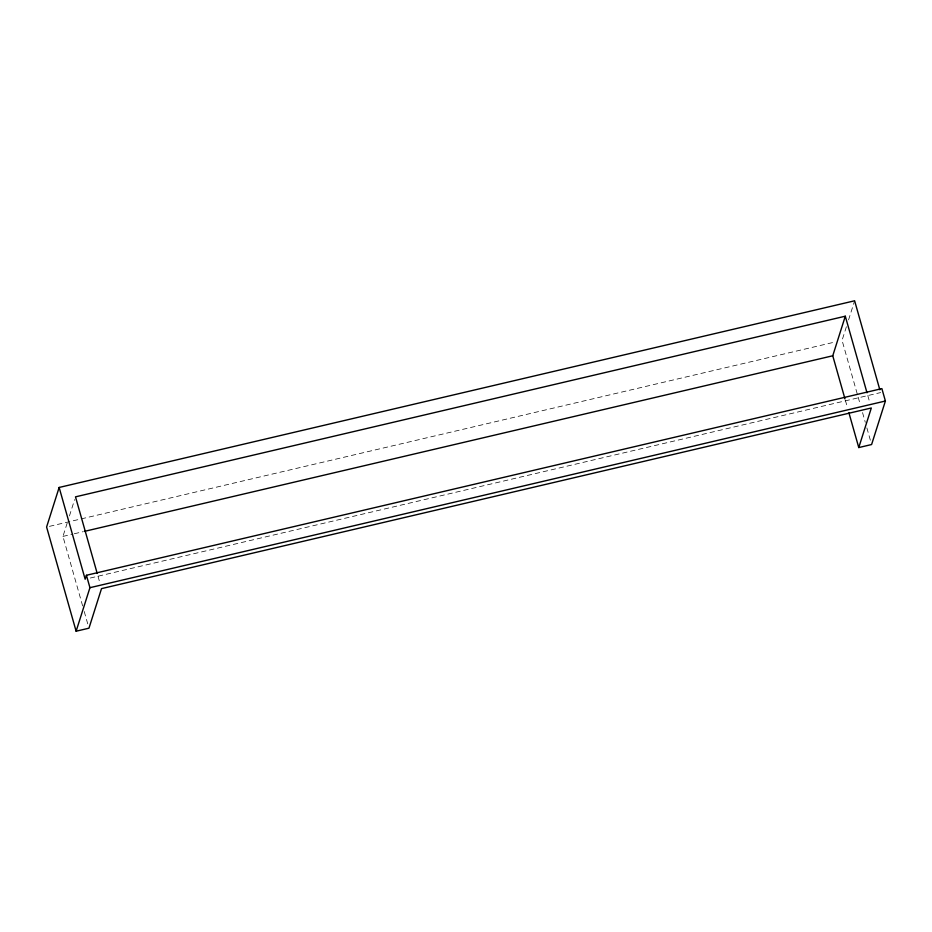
<?xml version="1.0" encoding="UTF-8"?>
<svg xmlns="http://www.w3.org/2000/svg" width="932" height="932" viewBox="0 0 932 932"><rect width="100%" height="100%" fill="white"/><g stroke="black" fill="none" stroke-linecap="round" stroke-linejoin="round"><path stroke-width="0.7" stroke-dasharray="4.66 3.5" d="M82.645 605.94L62.945 536.413L67.71 521.407M69.434 515.955L74.63 499.575M846.396 326.724L842.062 340.366L860.178 404.267M848.563 319.897L854.621 300.791M49.431 526.359L834.99 342.021M62.945 536.413L72.871 534.083M74.292 533.756L82.797 531.764M90.299 578.026L880.635 392.57M867.797 395.587L869.754 402.473M862.543 412.596L865.292 422.324M866.865 427.881L870.406 440.382M845.359 400.271L847.339 407.226M97.988 576.221L99.945 583.117M84.23 611.509L88.563 626.805"/><path stroke-width="1.4" d="M59.147 487.459L46.6 527.023L76.121 631.209L88.959 628.191L101.506 588.628L871.315 407.983L858.768 447.558L871.595 444.541L885.4 401.016L881.882 388.621L86.42 575.277L85.161 579.238L59.147 487.459L854.621 300.791L879.843 389.797M76.121 631.209L89.938 587.684L86.42 575.277M844.974 398.884L832.754 355.779L845.301 316.204L75.492 496.849L97.208 573.436M84.206 531.426L832.754 355.779M89.938 587.684L885.4 401.016M845.301 316.204L867.005 392.803M848.912 412.794L858.768 447.558"/></g></svg>
